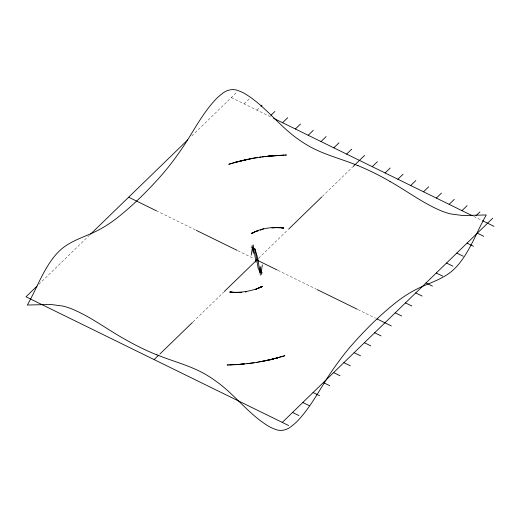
<?xml version="1.0" encoding="UTF-8"?>
<svg xmlns="http://www.w3.org/2000/svg" width="520" height="520" viewBox="0 0 520 520"><rect width="100%" height="100%" fill="white"/><g stroke="black" fill="none" stroke-linecap="round" stroke-linejoin="round"><path stroke-width="0.39" stroke-dasharray="2.6 1.95" d="M38.798 284.382L89.401 235.287M191.769 135.967L236.451 92.612M244.133 103.877L249.269 98.891M256.945 110.156L259.798 107.387M192.998 321.9L223.737 292.078M258.538 258.31L288.119 229.613M322.335 196.411L352.495 167.147M231.322 97.591L271.362 117.221M473.759 216.417L481.767 220.344M156.325 210.756L195.637 230.029M237.868 250.725L253.883 258.57M277.908 270.348L316.498 289.263M357.994 309.601L375.466 318.162"/><path stroke-width="0.78" d="M253.175 244.829L253.65 247.832L253.364 253.409L252.103 245.525M260.416 275.171L259.948 272.168L260.234 266.591L261.495 274.476M251.277 255.151L252.395 247.377L251.16 247.039M262.314 264.849L261.203 272.623L262.438 272.961M37.05 286.078L26 296.797L288.678 425.549M90.565 234.162L187.694 139.919M260.936 106.281L262.08 105.177M270.901 115.33L274.892 111.456M282.575 122.713L287.709 117.734M295.386 128.993L300.521 124.013M308.204 135.278L313.333 130.292M321.016 141.557L326.151 136.578M333.827 147.836L338.962 142.857M346.645 154.115L351.774 149.136M154.135 359.606L158.776 355.101M159.939 353.977L192.419 322.465M224.315 291.512L257.959 258.875M288.697 229.047L321.757 196.976M353.074 166.589L364.591 155.415M372.268 166.68L377.403 161.694M385.086 172.958L390.215 167.98M397.897 179.238L403.032 174.258M410.709 185.517L415.844 180.537M423.527 191.796L428.656 186.817M436.339 198.081L441.474 193.102M449.15 204.36L454.285 199.381M461.968 210.639L467.097 205.66M475.917 215.813L479.915 211.939M282.276 422.409L492.726 218.218M276.582 227.695L283.699 227.922C272.721 226.629 261.216 228.092 251.446 233.5L254.787 231.998M258.863 288.119L257.757 288.594L262.145 286.5C252.181 291.265 240.858 292.968 229.886 292.091L237.075 292.507M252.544 232.934L251.453 233.487L253.675 232.459L251.446 233.5L253.636 232.394M261.047 287.066L262.139 286.514L259.922 287.541L262.145 286.5L259.954 287.606M254.735 231.881L258.07 230.529M258.804 288.002L256.575 288.828M257.017 231.172L258.147 230.802M236.678 161.948L228.768 164.262L241.222 160.778L251.544 158.581L235.547 162.26L248.092 159.256L246.935 159.465M256.295 362.427L270.094 359.769L284.824 355.738L272.37 359.223L262.074 361.459M276.919 358.053L278.044 357.74L265.493 360.744L266.663 360.536M260.403 230.113L261.541 229.814M261.437 229.424L263.712 228.839M240.103 161.07L242.359 160.505M273.488 358.93L270.069 359.743M242.385 160.524L243.522 160.258M244.667 159.998L245.804 159.744M267.787 360.256L268.925 360.003M249.243 159.023L250.386 158.795M264.349 360.978L262.054 361.419M251.518 158.542L265.375 156.41M252.661 158.321L257.27 157.534M260.897 361.641L258.596 362.043M257.471 362.278L248.216 363.591M245.284 292L246.435 291.824M259.578 157.177L260.741 157.008M253.981 362.785L247.058 363.727M261.924 156.891L284.102 155.064M263.081 156.734L266.565 156.305M250.517 363.266L237.725 364.559L227.136 364.988L228.312 364.969M278.233 155.305L267.703 156.149L286.462 155.012L285.285 155.031M229.502 364.929L243.568 364.078M235.358 364.696L244.732 363.974M268.866 156.026L270.023 155.922M271.213 155.831L272.389 155.727M271.901 227.981L275.411 227.734M241.234 364.293L242.398 364.195M274.722 155.532L275.892 155.454M237.705 364.546L238.869 364.468M241.787 292.364L238.258 292.5L239.441 292.481M274.157 227.519L278.896 227.558M234.696 292.442L235.892 292.474M252.395 247.377L255.041 249.106L257.634 257.849L259.948 272.168L261.203 272.623M156.904 354.848C173.752 361.712 191.808 365.911 207.441 375.518A69.596 34.86 45.9 0 1 215.371 380.783C235.066 394.472 249.113 415.135 270.056 427.089A31.564 15.808 45.9 0 0 273.865 428.76C280.228 431.945 287.203 430.3 292.292 425.588A44.311 22.347 -63.9 0 0 296.471 422.045C312.397 405.906 321.75 384.8 335.01 366.626A158.106 79.742 -63.9 0 1 350.727 346.313C364.819 330.168 380.101 314.951 396.955 301.685A150.365 75.836 -63.9 0 1 413.056 291.05C427.135 283.082 444.165 279.838 455.591 267.644A41.711 21.034 -63.9 0 0 459.609 263.107C471.075 248.606 477.165 230.88 486.259 214.962L462.755 215.527L450.704 213.928A73.658 36.894 45.9 0 1 442 211.166C423.443 203.58 407.401 191.256 390.007 181.487M357.949 165.659C340.724 158.509 322.186 154.323 306.156 144.482A69.596 34.86 45.9 0 1 298.22 139.217C278.525 125.528 264.485 104.865 243.536 92.911A31.564 15.808 45.9 0 0 239.727 91.241C233.363 88.056 226.389 89.7 221.299 94.413A44.311 22.347 -63.9 0 0 217.119 97.955C201.194 114.095 191.847 135.207 178.581 153.374A159.276 80.334 -63.9 0 1 161.863 174.844C148.031 190.541 133.101 205.374 116.636 218.316A150.365 75.836 -63.9 0 1 100.535 228.95C86.456 236.919 69.427 240.162 58.006 252.356A41.711 21.034 -63.9 0 0 53.989 256.893C42.517 271.394 36.426 289.12 27.332 305.038L50.837 304.473L62.894 306.072A73.658 36.894 45.9 0 1 71.598 308.834C90.61 316.628 107.01 329.329 124.891 339.261A201.929 101.14 45.9 0 0 156.917 354.887M273.546 118.287L472.303 215.709M482.495 220.701L494 226.343M477.328 233.161L483.737 236.301M467.064 243.119L473.466 246.259M456.794 253.084L463.203 256.224M446.531 263.042L452.933 266.182M436.26 273L442.669 276.139M425.997 282.964L432.406 286.104M415.734 292.923L422.136 296.062M405.464 302.881L411.873 306.02M395.2 312.845L401.609 315.985M128.661 197.197L156.325 210.756M196.372 230.38L237.139 250.367M256.796 260L277.18 269.99M317.226 289.62L357.266 309.244M376.922 318.877L391.339 325.942M374.666 332.761L381.075 335.907M364.403 342.726L370.806 345.865M354.133 352.684L360.542 355.823M343.87 362.648L350.279 365.788M333.606 372.606L340.009 375.746M323.336 382.564L329.745 385.704M313.072 392.529L319.481 395.668M302.809 402.487L309.212 405.626M292.539 412.445L298.948 415.584M259.948 272.168L258.122 268.197L255.041 249.106M253.65 247.832L255.957 262.151M357.935 165.607A202.183 101.263 45.9 0 1 390 181.467M256.646 289.062L255.528 289.471L256.646 289.062M282.51 227.812L281.32 227.74L283.706 227.91L282.503 227.812M232.271 292.26L229.892 292.078L232.297 292.292"/></g></svg>
